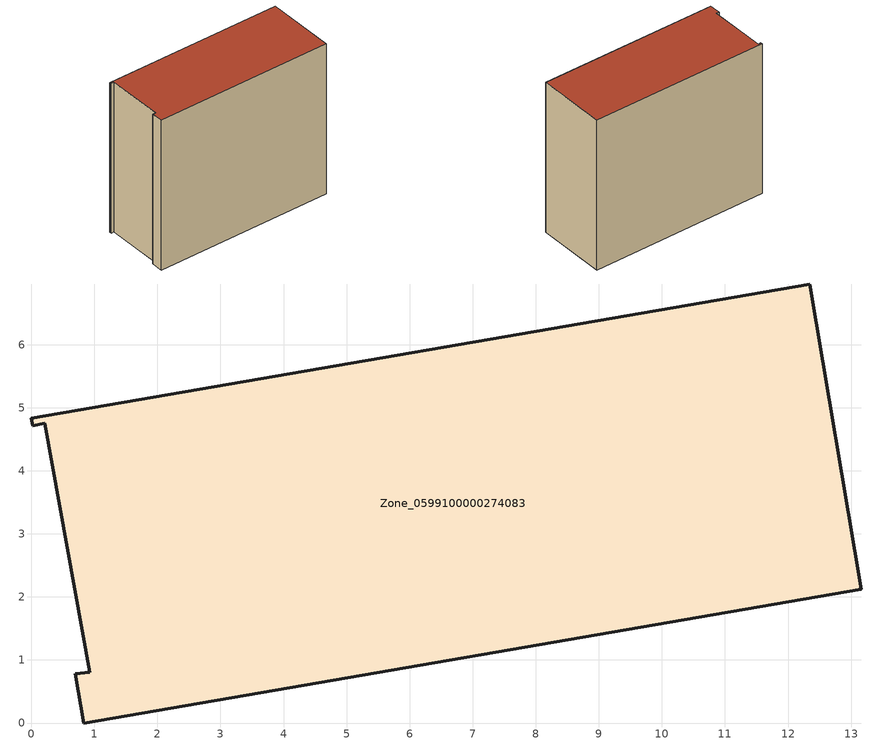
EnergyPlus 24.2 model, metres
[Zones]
Zone_0599100000274083
 floor ground (C_G): 0.93,0.81 0.21,4.75 0.02,4.72 0,4.83 12.34,6.96 13.16,2.12 0.83,0 0.7,0.78 z0
 wall outside (C_F): 0.83,0 13.16,2.12 12.34,6.96 0,4.83 0.02,4.72 0.21,4.75 0.93,0.81 0.7,0.78 0.83,0 z0:10.95
 roof outside (C_R): 0.21,4.75 0.93,0.81 0.7,0.78 0.83,0 13.16,2.12 12.34,6.96 0,4.83 0.02,4.72 z10.95
[BUILDING]
Pand.0599100000274083: North Axis=0; Terrain=City; Loads Convergence Tolerance Value=0.04; Temperature Convergence Tolerance Value=0.4; Solar Distribution=FullExterior; Maximum Number of Warmup Days=25; Minimum Number of Warmup Days=1
[Site:Location]
Rotterdam.The.Hague.AP_ZH_NLD Design_Conditions: Latitude=51.96; Longitude=4.45; Time Zone=1; Elevation=-4.5
[SITE:GROUNDTEMPERATURE:BUILDINGSURFACE]
18, 18, 18, 18, 18, 18, 18, 18, 18, 18, 18, 18
[MATERIAL] Thermal Absorptance=0.9; Solar Absorptance=0.7; Visible Absorptance=0.7
Name | Roughness | Thickness | Conductivity | Density | Specific Heat
G.TI.1946 | MediumSmooth | 0.15 | 1 | 540 | 1210
F.TI.1946 | Rough | 0.3 | 0.857143 | 1920 | 840
R.TI.1946 | MediumRough | 0.2 | 0.1 | 1500 | 1000
[CONSTRUCTION]
C_G: G.TI.1946
C_F: F.TI.1946
C_R: R.TI.1946
[ZONE]
Zone_0599100000274083: Type=1; Multiplier=1; Ceiling Height=Autocalculate; Volume=Autocalculate; Floor Area=autocalculate; Part of Total Floor Area=Yes
[ZONEINFILTRATION:DESIGNFLOWRATE]
Infil_Zone_0599100000274083: Zone or ZoneList or Space or SpaceList=Zone_0599100000274083; Schedule=AlwaysOn; Design Flow Rate Calculation Method=Flow/Area; Flow Rate per Floor Area=0.003; Constant Term Coefficient=1; Temperature Term Coefficient=0; Velocity Term Coefficient=0; Velocity Squared Term Coefficient=0
[HVACTEMPLATE:ZONE:IDEALLOADSAIRSYSTEM]
Zone_0599100000274083: Maximum Heating Supply Air Temperature=50; Minimum Cooling Supply Air Temperature=13; Maximum Heating Supply Air Humidity Ratio=0.0156; Minimum Cooling Supply Air Humidity Ratio=0.0077; Heating Limit=NoLimit; Cooling Limit=NoLimit; Dehumidification Control Type=ConstantSensibleHeatRatio; Cooling Sensible Heat Ratio=0.7; Dehumidification Setpoint=60; Humidification Control Type=None; Humidification Setpoint=30; Outdoor Air Method=None; Outdoor Air Flow Rate per Person=0.00944; Outdoor Air Flow Rate per Zone Floor Area=0; Outdoor Air Flow Rate per Zone=0; Demand Controlled Ventilation Type=None; Outdoor Air Economizer Type=NoEconomizer; Heat Recovery Type=None; Sensible Heat Recovery Effectiveness=0.7; Latent Heat Recovery Effectiveness=0.65
[ZONECONTROL:THERMOSTAT]
ThermostatControl_Zone_0599100000274083: Zone or ZoneList=Zone_0599100000274083; Control Type Schedule=DualSetpointControlType; Control 1=Thermostat_Zone_0599100000274083; Temperature Difference Between Cutout And Setpoint=0
[THERMOSTATSETPOINT:DUALSETPOINT]
Thermostat_Zone_0599100000274083: Heating Setpoint Temperature Schedule=HeatingSetpoint_Zone_0599100000274083; Cooling Setpoint Temperature Schedule=CoolingSetpoint_Zone_0599100000274083
[SCHEDULE:COMPACT]
HeatingSetpoint_Zone_0599100000274083: Through: 12/31, For: AllDays, Until: 24:00, 21
CoolingSetpoint_Zone_0599100000274083: Through: 12/31, For: AllDays, Until: 24:00, 24
DualSetpointControlType: Through: 12/31, For: AllDays, Until: 24:00, 4
AlwaysOn: Through: 12/31, For: AllDays, Until: 24:00, 1
